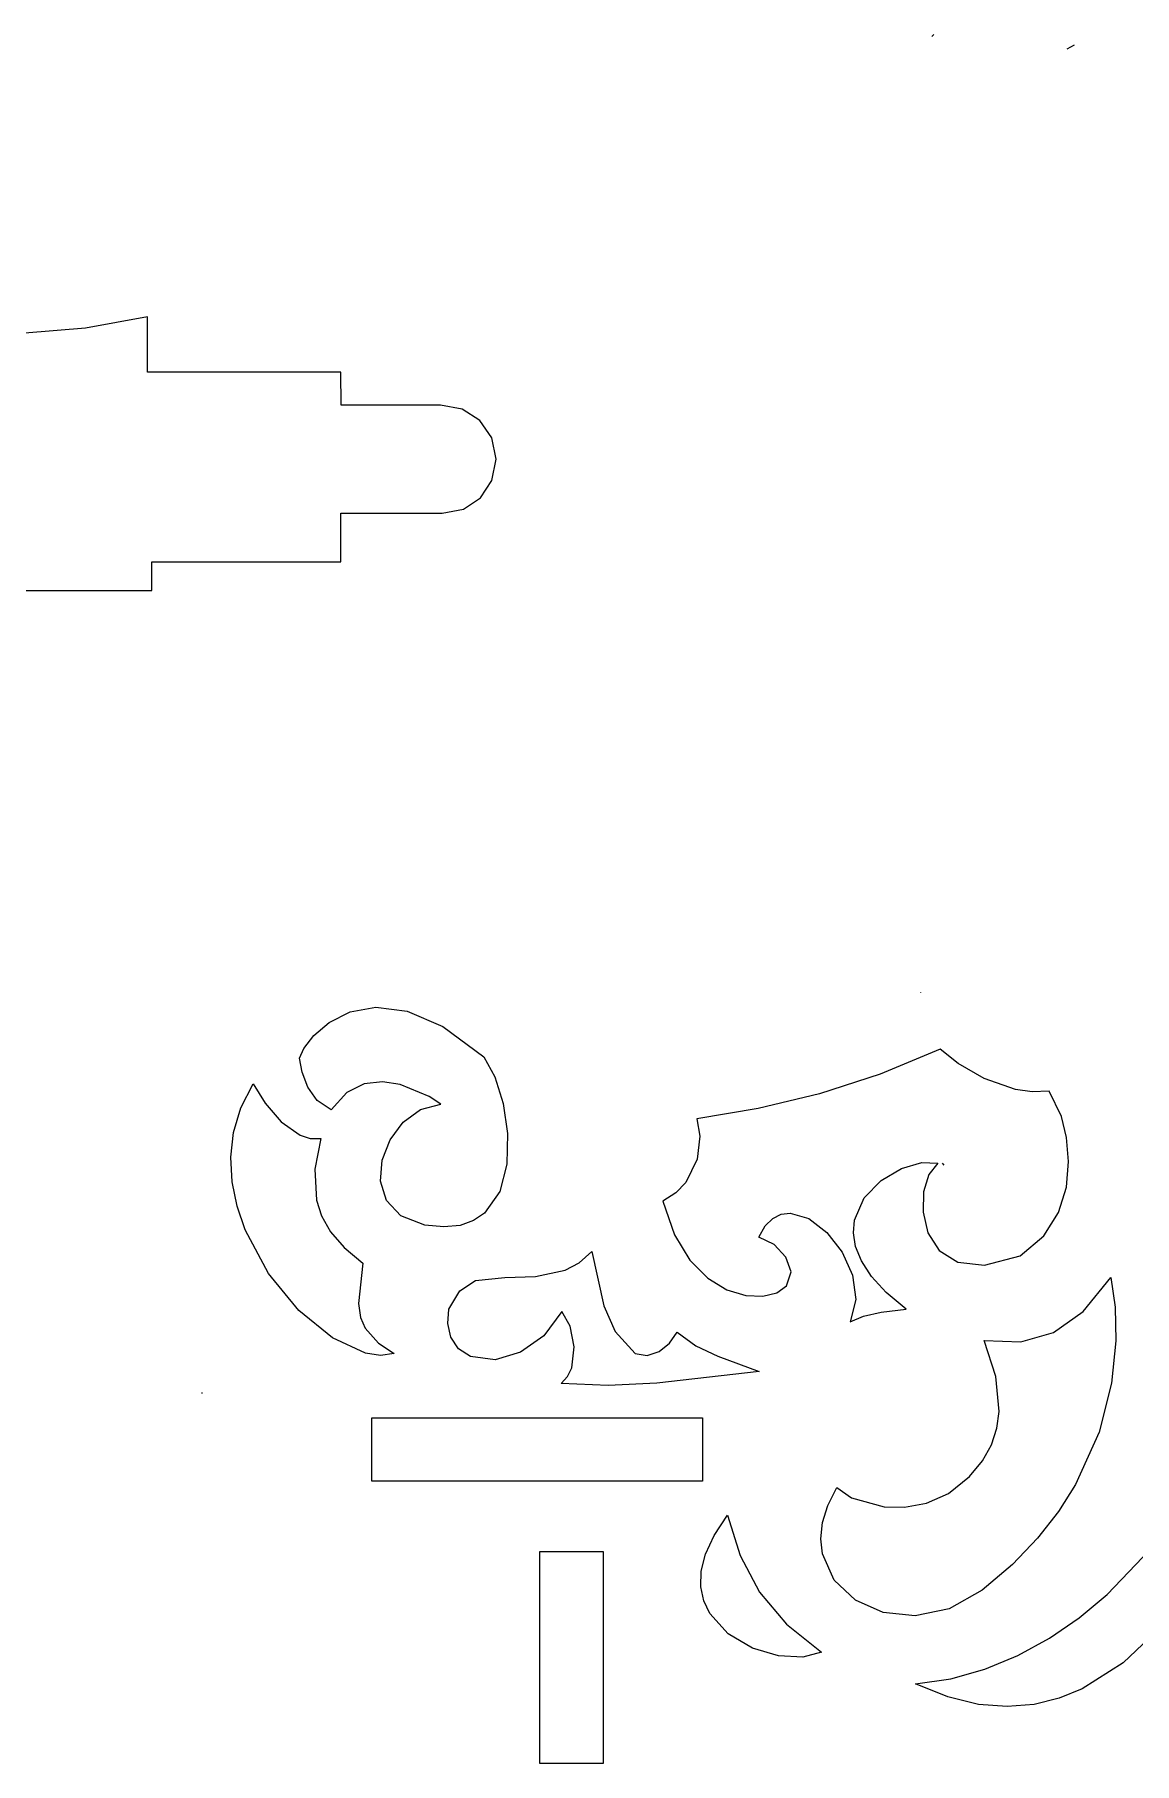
# Model space of a CAD drawing. Header units: millimetres. Extents: x -177 to 176, y -151 to 151.
# Drawn here: x -109.4 to -59.1, y 57.1 to 136.1 of the extents above; entities that cross this region are included whole.
import ezdxf

# ---------------------------------------------------------------- set-up
doc = ezdxf.new("R2010")
doc.units = ezdxf.units.MM
doc.header["$MEASUREMENT"] = 0
doc.layers.add('Camada 1', color=7, linetype='Continuous')
doc.layers.add('layer 1', color=7, linetype='Continuous')

msp = doc.modelspace()

# ---------------------------------------------------------------- linework, layer by layer
at = {"layer": 'Camada 1', "color": 1, "lineweight": 9}
msp.add_open_spline([(-117.2499, 127.2986), (-117.2499, 127.2986), (-117.1936, 126.5815), (-117.1936, 126.5815), (-117.1936, 126.5815), (-117.1936, 126.5815), (-117.5802, 125.6014), (-117.5802, 125.6014), (-117.5802, 125.6014), (-117.5802, 125.6014), (-117.9774, 125.1023), (-117.9774, 125.1023), (-117.9774, 125.1023), (-117.9774, 125.1023), (-118.5301, 124.6455), (-118.5301, 124.6455), (-118.5301, 124.6455), (-118.5301, 124.6455), (-119.2535, 124.2666), (-119.2535, 124.2666), (-119.2535, 124.2666), (-119.2535, 124.2666), (-120.1626, 124.0013), (-120.1626, 124.0013), (-120.1626, 124.0013), (-120.1626, 124.0013), (-118.4852, 123.3757), (-118.4852, 123.3757), (-118.4852, 123.3757), (-118.4852, 123.3757), (-114.8344, 122.7006), (-114.8344, 122.7006), (-114.8344, 122.7006), (-114.8344, 122.7006), (-112.4776, 122.5032), (-112.4776, 122.5032), (-112.4776, 122.5032), (-112.4776, 122.5032), (-109.8773, 122.4836), (-109.8773, 122.4836), (-109.8773, 122.4836), (-109.8773, 122.4836), (-107.1174, 122.7054), (-107.1174, 122.7054), (-107.1174, 122.7054), (-107.1174, 122.7054), (-104.281, 123.2319), (-104.281, 123.2319), (-104.281, 123.2319), (-104.281, 123.2319), (-104.281, 120.7039), (-104.281, 120.7039), (-104.281, 120.7039), (-104.281, 120.7039), (-95.4327, 120.7039), (-95.4327, 120.7039), (-95.4327, 120.7039), (-95.4327, 120.7039), (-95.4241, 119.1927), (-95.4241, 119.1927), (-95.4241, 119.1927), (-95.4241, 119.1927), (-90.8732, 119.1927), (-90.8732, 119.1927), (-90.8732, 119.1927), (-90.8732, 119.1927), (-89.8838, 119.0036), (-89.8838, 119.0036), (-89.8838, 119.0036), (-89.8838, 119.0036), (-89.0759, 118.4827), (-89.0759, 118.4827), (-89.0759, 118.4827), (-89.0759, 118.4827), (-88.5313, 117.6985), (-88.5313, 117.6985), (-88.5313, 117.6985), (-88.5313, 117.6985), (-88.3315, 116.7197), (-88.3315, 116.7197), (-88.3315, 116.7197), (-88.3315, 116.7197), (-88.5206, 115.7411), (-88.5206, 115.7411), (-88.5206, 115.7411), (-88.5206, 115.7411), (-89.0415, 114.9569), (-89.0415, 114.9569), (-89.0415, 114.9569), (-89.0415, 114.9569), (-89.826, 114.4358), (-89.826, 114.4358), (-89.826, 114.4358), (-89.826, 114.4358), (-90.8044, 114.2468), (-90.8044, 114.2468), (-90.8044, 114.2468), (-90.8044, 114.2468), (-95.4327, 114.2468), (-95.4327, 114.2468), (-95.4327, 114.2468), (-95.4327, 114.2468), (-95.4327, 112.0226), (-95.4327, 112.0226), (-95.4327, 112.0226), (-95.4327, 112.0226), (-104.0823, 112.0226), (-104.0823, 112.0226), (-104.0823, 112.0226), (-104.0823, 112.0226), (-104.0823, 110.7173), (-104.0823, 110.7173), (-104.0823, 110.7173), (-104.0823, 110.7173), (-153.5889, 110.7173), (-153.5889, 110.7173), (-153.5889, 110.7173), (-153.5889, 110.7173), (-153.5889, 112.0226), (-153.5889, 112.0226), (-153.5889, 112.0226), (-153.5889, 112.0226), (-162.2382, 112.0226), (-162.2382, 112.0226), (-162.2382, 112.0226), (-162.2382, 112.0226), (-162.2382, 114.2468), (-162.2382, 114.2468), (-162.2382, 114.2468), (-162.2382, 114.2468), (-166.8666, 114.2468), (-166.8666, 114.2468), (-166.8666, 114.2468), (-166.8666, 114.2468), (-167.8452, 114.4358), (-167.8452, 114.4358), (-167.8452, 114.4358), (-167.8452, 114.4358), (-168.6296, 114.9569), (-168.6296, 114.9569), (-168.6296, 114.9569), (-168.6296, 114.9569), (-169.1506, 115.7411), (-169.1506, 115.7411), (-169.1506, 115.7411), (-169.1506, 115.7411), (-169.3396, 116.7197), (-169.3396, 116.7197), (-169.3396, 116.7197), (-169.3396, 116.7197), (-169.1398, 117.6985), (-169.1398, 117.6985), (-169.1398, 117.6985), (-169.1398, 117.6985), (-168.5951, 118.4827), (-168.5951, 118.4827), (-168.5951, 118.4827), (-168.5951, 118.4827), (-167.7872, 119.0036), (-167.7872, 119.0036), (-167.7872, 119.0036), (-167.7872, 119.0036), (-166.7979, 119.1927), (-166.7979, 119.1927), (-166.7979, 119.1927), (-166.7979, 119.1927), (-162.2469, 119.1927), (-162.2469, 119.1927), (-162.2469, 119.1927), (-162.2469, 119.1927), (-162.2382, 120.7039), (-162.2382, 120.7039), (-162.2382, 120.7039), (-162.2382, 120.7039), (-153.3901, 120.7039), (-153.3901, 120.7039), (-153.3901, 120.7039), (-153.3901, 120.7039), (-153.3901, 123.2319), (-153.3901, 123.2319), (-153.3901, 123.2319), (-153.3901, 123.2319), (-150.5537, 122.7054), (-150.5537, 122.7054), (-150.5537, 122.7054), (-150.5537, 122.7054), (-147.7937, 122.4836), (-147.7937, 122.4836), (-147.7937, 122.4836), (-147.7937, 122.4836), (-145.1937, 122.5032), (-145.1937, 122.5032), (-145.1937, 122.5032), (-145.1937, 122.5032), (-142.8366, 122.7006), (-142.8366, 122.7006), (-142.8366, 122.7006), (-142.8366, 122.7006), (-139.1858, 123.3757), (-139.1858, 123.3757), (-139.1858, 123.3757), (-139.1858, 123.3757), (-137.5086, 124.0013), (-137.5086, 124.0013), (-137.5086, 124.0013), (-137.5086, 124.0013), (-138.4188, 124.267), (-138.4188, 124.267), (-138.4188, 124.267), (-138.4188, 124.267), (-139.1448, 124.6475), (-139.1448, 124.6475), (-139.1448, 124.6475), (-139.1448, 124.6475), (-139.7011, 125.1063), (-139.7011, 125.1063), (-139.7011, 125.1063), (-139.7011, 125.1063), (-140.1011, 125.6067), (-140.1011, 125.6067), (-140.1011, 125.6067), (-140.1011, 125.6067), (-140.4891, 126.5876), (-140.4891, 126.5876), (-140.4891, 126.5876), (-140.4891, 126.5876), (-140.421, 127.2986), (-140.421, 127.2986), (-140.421, 127.2986), (-140.421, 127.2986), (-139.8176, 128.0201), (-139.8176, 128.0201), (-139.8176, 128.0201), (-139.8176, 128.0201), (-138.8708, 128.6454), (-138.8708, 128.6454), (-138.8708, 128.6454), (-138.8708, 128.6454), (-137.6307, 129.1746), (-137.6307, 129.1746), (-137.6307, 129.1746), (-137.6307, 129.1746), (-136.146, 129.6074), (-136.146, 129.6074), (-136.146, 129.6074), (-136.146, 129.6074), (-132.6414, 130.1847), (-132.6414, 130.1847), (-132.6414, 130.1847), (-132.6414, 130.1847), (-128.7524, 130.377), (-128.7524, 130.377), (-128.7524, 130.377), (-128.7524, 130.377), (-124.8737, 130.1847), (-124.8737, 130.1847), (-124.8737, 130.1847), (-124.8737, 130.1847), (-121.4005, 129.6074), (-121.4005, 129.6074), (-121.4005, 129.6074), (-121.4005, 129.6074), (-119.9392, 129.1746), (-119.9392, 129.1746), (-119.9392, 129.1746), (-119.9392, 129.1746), (-118.7274, 128.6454), (-118.7274, 128.6454), (-118.7274, 128.6454), (-118.7274, 128.6454), (-117.8146, 128.0201), (-117.8146, 128.0201), (-117.8146, 128.0201), (-117.8146, 128.0201), (-117.2499, 127.2986), (-117.2499, 127.2986), (-117.2499, 127.2986), (-117.2499, 127.2986), (-117.2499, 127.2986), (-117.2499, 127.2986)], degree=3, knots=[0, 0, 0, 0, 0.0140845, 0.0140845, 0.0140845, 0.0140845, 0.028169, 0.028169, 0.028169, 0.028169, 0.0422535, 0.0422535, 0.0422535, 0.0422535, 0.056338, 0.056338, 0.056338, 0.056338, 0.0704225, 0.0704225, 0.0704225, 0.0704225, 0.084507, 0.084507, 0.084507, 0.084507, 0.0985915, 0.0985915, 0.0985915, 0.0985915, 0.1126761, 0.1126761, 0.1126761, 0.1126761, 0.1267606, 0.1267606, 0.1267606, 0.1267606, 0.1408451, 0.1408451, 0.1408451, 0.1408451, 0.1549296, 0.1549296, 0.1549296, 0.1549296, 0.1690141, 0.1690141, 0.1690141, 0.1690141, 0.1830986, 0.1830986, 0.1830986, 0.1830986, 0.1971831, 0.1971831, 0.1971831, 0.1971831, 0.2112676, 0.2112676, 0.2112676, 0.2112676, 0.2253521, 0.2253521, 0.2253521, 0.2253521, 0.2394366, 0.2394366, 0.2394366, 0.2394366, 0.2535211, 0.2535211, 0.2535211, 0.2535211, 0.2676056, 0.2676056, 0.2676056, 0.2676056, 0.2816901, 0.2816901, 0.2816901, 0.2816901, 0.2957746, 0.2957746, 0.2957746, 0.2957746, 0.3098592, 0.3098592, 0.3098592, 0.3098592, 0.3239437, 0.3239437, 0.3239437, 0.3239437, 0.3380282, 0.3380282, 0.3380282, 0.3380282, 0.3521127, 0.3521127, 0.3521127, 0.3521127, 0.3661972, 0.3661972, 0.3661972, 0.3661972, 0.3802817, 0.3802817, 0.3802817, 0.3802817, 0.3943662, 0.3943662, 0.3943662, 0.3943662, 0.4084507, 0.4084507, 0.4084507, 0.4084507, 0.4225352, 0.4225352, 0.4225352, 0.4225352, 0.4366197, 0.4366197, 0.4366197, 0.4366197, 0.4507042, 0.4507042, 0.4507042, 0.4507042, 0.4647887, 0.4647887, 0.4647887, 0.4647887, 0.4788732, 0.4788732, 0.4788732, 0.4788732, 0.4929577, 0.4929577, 0.4929577, 0.4929577, 0.5070423, 0.5070423, 0.5070423, 0.5070423, 0.5211268, 0.5211268, 0.5211268, 0.5211268, 0.5352113, 0.5352113, 0.5352113, 0.5352113, 0.5492958, 0.5492958, 0.5492958, 0.5492958, 0.5633803, 0.5633803, 0.5633803, 0.5633803, 0.5774648, 0.5774648, 0.5774648, 0.5774648, 0.5915493, 0.5915493, 0.5915493, 0.5915493, 0.6056338, 0.6056338, 0.6056338, 0.6056338, 0.6197183, 0.6197183, 0.6197183, 0.6197183, 0.6338028, 0.6338028, 0.6338028, 0.6338028, 0.6478873, 0.6478873, 0.6478873, 0.6478873, 0.6619718, 0.6619718, 0.6619718, 0.6619718, 0.6760563, 0.6760563, 0.6760563, 0.6760563, 0.6901408, 0.6901408, 0.6901408, 0.6901408, 0.7042254, 0.7042254, 0.7042254, 0.7042254, 0.7183099, 0.7183099, 0.7183099, 0.7183099, 0.7323944, 0.7323944, 0.7323944, 0.7323944, 0.7464789, 0.7464789, 0.7464789, 0.7464789, 0.7605634, 0.7605634, 0.7605634, 0.7605634, 0.7746479, 0.7746479, 0.7746479, 0.7746479, 0.7887324, 0.7887324, 0.7887324, 0.7887324, 0.8028169, 0.8028169, 0.8028169, 0.8028169, 0.8169014, 0.8169014, 0.8169014, 0.8169014, 0.8309859, 0.8309859, 0.8309859, 0.8309859, 0.8450704, 0.8450704, 0.8450704, 0.8450704, 0.8591549, 0.8591549, 0.8591549, 0.8591549, 0.8732394, 0.8732394, 0.8732394, 0.8732394, 0.8873239, 0.8873239, 0.8873239, 0.8873239, 0.9014085, 0.9014085, 0.9014085, 0.9014085, 0.915493, 0.915493, 0.915493, 0.915493, 0.9295775, 0.9295775, 0.9295775, 0.9295775, 0.943662, 0.943662, 0.943662, 0.943662, 0.9577465, 0.9577465, 0.9577465, 0.9577465, 0.971831, 0.971831, 0.971831, 0.971831, 1, 1, 1, 1], dxfattribs=at)
at = {"layer": 'layer 1', "color": 1, "lineweight": 9}
for points in [[(-68.3995, 136.0578), (-68.3995, 136.0578), (-68.3172, 136.1403), (-68.3172, 136.1403)], [(-62.2105, 135.481), (-62.2105, 135.481), (-61.8809, 135.6734), (-61.8809, 135.6734)], [(-68.9217, 92.3467), (-68.9217, 92.3467), (-68.9217, 92.3193), (-68.9217, 92.3193)], [(-67.9326, 84.5167), (-67.9326, 84.5167), (-67.8502, 84.4344), (-67.8502, 84.4344)], [(-101.8078, 74.0216), (-101.8078, 74.0216), (-101.7531, 74.0216), (-101.7531, 74.0216)]]:
    msp.add_open_spline(points, degree=3, dxfattribs=at)
for points, knots in [([(-90.8559, 87.2219), (-90.8559, 87.2219), (-91.783, 86.9715), (-91.783, 86.9715), (-91.783, 86.9715), (-91.783, 86.9715), (-92.5734, 86.3918), (-92.5734, 86.3918), (-92.5734, 86.3918), (-92.5734, 86.3918), (-93.1759, 85.584), (-93.1759, 85.584), (-93.1759, 85.584), (-93.1759, 85.584), (-93.5395, 84.65), (-93.5395, 84.65), (-93.5395, 84.65), (-93.5395, 84.65), (-93.6135, 83.6918), (-93.6135, 83.6918), (-93.6135, 83.6918), (-93.6135, 83.6918), (-93.3467, 82.8105), (-93.3467, 82.8105), (-93.3467, 82.8105), (-93.3467, 82.8105), (-92.6886, 82.1084), (-92.6886, 82.1084), (-92.6886, 82.1084), (-92.6886, 82.1084), (-91.5876, 81.6868), (-91.5876, 81.6868), (-91.5876, 81.6868), (-91.5876, 81.6868), (-90.7193, 81.6005), (-90.7193, 81.6005), (-90.7193, 81.6005), (-90.7193, 81.6005), (-89.9806, 81.6751), (-89.9806, 81.6751), (-89.9806, 81.6751), (-89.9806, 81.6751), (-89.3636, 81.8922), (-89.3636, 81.8922), (-89.3636, 81.8922), (-89.3636, 81.8922), (-88.8608, 82.2335), (-88.8608, 82.2335), (-88.8608, 82.2335), (-88.8608, 82.2335), (-88.1659, 83.2161), (-88.1659, 83.2161), (-88.1659, 83.2161), (-88.1659, 83.2161), (-87.8343, 84.4769), (-87.8343, 84.4769), (-87.8343, 84.4769), (-87.8343, 84.4769), (-87.8035, 85.8696), (-87.8035, 85.8696), (-87.8035, 85.8696), (-87.8035, 85.8696), (-88.0114, 87.2482), (-88.0114, 87.2482), (-88.0114, 87.2482), (-88.0114, 87.2482), (-88.396, 88.4669), (-88.396, 88.4669), (-88.396, 88.4669), (-88.396, 88.4669), (-88.8952, 89.3796), (-88.8952, 89.3796), (-88.8952, 89.3796), (-88.8952, 89.3796), (-90.7591, 90.7648), (-90.7591, 90.7648), (-90.7591, 90.7648), (-90.7591, 90.7648), (-92.4039, 91.4782), (-92.4039, 91.4782), (-92.4039, 91.4782), (-92.4039, 91.4782), (-93.8235, 91.657), (-93.8235, 91.657), (-93.8235, 91.657), (-93.8235, 91.657), (-95.0118, 91.4381), (-95.0118, 91.4381), (-95.0118, 91.4381), (-95.0118, 91.4381), (-95.9627, 90.9584), (-95.9627, 90.9584), (-95.9627, 90.9584), (-95.9627, 90.9584), (-96.67, 90.3549), (-96.67, 90.3549), (-96.67, 90.3549), (-96.67, 90.3549), (-97.1275, 89.7648), (-97.1275, 89.7648), (-97.1275, 89.7648), (-97.1275, 89.7648), (-97.3297, 89.3247), (-97.3297, 89.3247), (-97.3297, 89.3247), (-97.3297, 89.3247), (-97.2065, 88.6772), (-97.2065, 88.6772), (-97.2065, 88.6772), (-97.2065, 88.6772), (-96.9417, 87.999), (-96.9417, 87.999), (-96.9417, 87.999), (-96.9417, 87.999), (-96.5069, 87.3928), (-96.5069, 87.3928), (-96.5069, 87.3928), (-96.5069, 87.3928), (-95.8736, 86.9619), (-95.8736, 86.9619), (-95.8736, 86.9619), (-95.8736, 86.9619), (-95.1638, 87.7575), (-95.1638, 87.7575), (-95.1638, 87.7575), (-95.1638, 87.7575), (-94.3636, 88.1554), (-94.3636, 88.1554), (-94.3636, 88.1554), (-94.3636, 88.1554), (-93.5296, 88.245), (-93.5296, 88.245), (-93.5296, 88.245), (-93.5296, 88.245), (-92.7192, 88.1166), (-92.7192, 88.1166), (-92.7192, 88.1166), (-92.7192, 88.1166), (-91.3978, 87.5656), (-91.3978, 87.5656), (-91.3978, 87.5656), (-91.3978, 87.5656), (-90.8559, 87.2219), (-90.8559, 87.2219), (-90.8559, 87.2219), (-90.8559, 87.2219), (-90.8559, 87.2219), (-90.8559, 87.2219)], [0, 0, 0, 0, 0.0263158, 0.0263158, 0.0263158, 0.0263158, 0.0526316, 0.0526316, 0.0526316, 0.0526316, 0.0789474, 0.0789474, 0.0789474, 0.0789474, 0.1052632, 0.1052632, 0.1052632, 0.1052632, 0.1315789, 0.1315789, 0.1315789, 0.1315789, 0.1578947, 0.1578947, 0.1578947, 0.1578947, 0.1842105, 0.1842105, 0.1842105, 0.1842105, 0.2105263, 0.2105263, 0.2105263, 0.2105263, 0.2368421, 0.2368421, 0.2368421, 0.2368421, 0.2631579, 0.2631579, 0.2631579, 0.2631579, 0.2894737, 0.2894737, 0.2894737, 0.2894737, 0.3157895, 0.3157895, 0.3157895, 0.3157895, 0.3421053, 0.3421053, 0.3421053, 0.3421053, 0.3684211, 0.3684211, 0.3684211, 0.3684211, 0.3947368, 0.3947368, 0.3947368, 0.3947368, 0.4210526, 0.4210526, 0.4210526, 0.4210526, 0.4473684, 0.4473684, 0.4473684, 0.4473684, 0.4736842, 0.4736842, 0.4736842, 0.4736842, 0.5, 0.5, 0.5, 0.5, 0.5263158, 0.5263158, 0.5263158, 0.5263158, 0.5526316, 0.5526316, 0.5526316, 0.5526316, 0.5789474, 0.5789474, 0.5789474, 0.5789474, 0.6052632, 0.6052632, 0.6052632, 0.6052632, 0.6315789, 0.6315789, 0.6315789, 0.6315789, 0.6578947, 0.6578947, 0.6578947, 0.6578947, 0.6842105, 0.6842105, 0.6842105, 0.6842105, 0.7105263, 0.7105263, 0.7105263, 0.7105263, 0.7368421, 0.7368421, 0.7368421, 0.7368421, 0.7631579, 0.7631579, 0.7631579, 0.7631579, 0.7894737, 0.7894737, 0.7894737, 0.7894737, 0.8157895, 0.8157895, 0.8157895, 0.8157895, 0.8421053, 0.8421053, 0.8421053, 0.8421053, 0.8684211, 0.8684211, 0.8684211, 0.8684211, 0.8947368, 0.8947368, 0.8947368, 0.8947368, 0.9210526, 0.9210526, 0.9210526, 0.9210526, 0.9473684, 0.9473684, 0.9473684, 0.9473684, 1, 1, 1, 1]), ([(-63.0421, 87.8136), (-63.0421, 87.8136), (-62.4731, 86.6469), (-62.4731, 86.6469), (-62.4731, 86.6469), (-62.4731, 86.6469), (-62.2473, 85.6911), (-62.2473, 85.6911), (-62.2473, 85.6911), (-62.2473, 85.6911), (-62.1495, 84.5902), (-62.1495, 84.5902), (-62.1495, 84.5902), (-62.1495, 84.5902), (-62.2456, 83.4217), (-62.2456, 83.4217), (-62.2456, 83.4217), (-62.2456, 83.4217), (-62.6019, 82.2632), (-62.6019, 82.2632), (-62.6019, 82.2632), (-62.6019, 82.2632), (-63.285, 81.192), (-63.285, 81.192), (-63.285, 81.192), (-63.285, 81.192), (-64.361, 80.2856), (-64.361, 80.2856), (-64.361, 80.2856), (-64.361, 80.2856), (-65.9908, 79.8598), (-65.9908, 79.8598), (-65.9908, 79.8598), (-65.9908, 79.8598), (-67.211, 79.9841), (-67.211, 79.9841), (-67.211, 79.9841), (-67.211, 79.9841), (-68.0604, 80.52), (-68.0604, 80.52), (-68.0604, 80.52), (-68.0604, 80.52), (-68.5788, 81.3289), (-68.5788, 81.3289), (-68.5788, 81.3289), (-68.5788, 81.3289), (-68.805, 82.2718), (-68.805, 82.2718), (-68.805, 82.2718), (-68.805, 82.2718), (-68.7785, 83.2098), (-68.7785, 83.2098), (-68.7785, 83.2098), (-68.7785, 83.2098), (-68.5386, 84.0043), (-68.5386, 84.0043), (-68.5386, 84.0043), (-68.5386, 84.0043), (-68.1248, 84.5167), (-68.1248, 84.5167), (-68.1248, 84.5167), (-68.1248, 84.5167), (-68.8645, 84.5461), (-68.8645, 84.5461), (-68.8645, 84.5461), (-68.8645, 84.5461), (-69.7874, 84.2727), (-69.7874, 84.2727), (-69.7874, 84.2727), (-69.7874, 84.2727), (-70.7222, 83.7245), (-70.7222, 83.7245), (-70.7222, 83.7245), (-70.7222, 83.7245), (-71.4977, 82.9293), (-71.4977, 82.9293), (-71.4977, 82.9293), (-71.4977, 82.9293), (-71.9427, 81.9153), (-71.9427, 81.9153), (-71.9427, 81.9153), (-71.9427, 81.9153), (-71.9877, 81.3351), (-71.9877, 81.3351), (-71.9877, 81.3351), (-71.9877, 81.3351), (-71.8859, 80.7105), (-71.8859, 80.7105), (-71.8859, 80.7105), (-71.8859, 80.7105), (-71.6155, 80.0453), (-71.6155, 80.0453), (-71.6155, 80.0453), (-71.6155, 80.0453), (-71.1557, 79.343), (-71.1557, 79.343), (-71.1557, 79.343), (-71.1557, 79.343), (-70.4846, 78.6069), (-70.4846, 78.6069), (-70.4846, 78.6069), (-70.4846, 78.6069), (-69.5811, 77.8406), (-69.5811, 77.8406), (-69.5811, 77.8406), (-69.5811, 77.8406), (-70.7262, 77.7094), (-70.7262, 77.7094), (-70.7262, 77.7094), (-70.7262, 77.7094), (-71.5215, 77.5155), (-71.5215, 77.5155), (-71.5215, 77.5155), (-71.5215, 77.5155), (-72.1359, 77.2635), (-72.1359, 77.2635), (-72.1359, 77.2635), (-72.1359, 77.2635), (-71.8746, 78.2906), (-71.8746, 78.2906), (-71.8746, 78.2906), (-71.8746, 78.2906), (-72.0289, 79.3906), (-72.0289, 79.3906), (-72.0289, 79.3906), (-72.0289, 79.3906), (-72.5032, 80.4491), (-72.5032, 80.4491), (-72.5032, 80.4491), (-72.5032, 80.4491), (-73.2013, 81.353), (-73.2013, 81.353), (-73.2013, 81.353), (-73.2013, 81.353), (-74.027, 81.9876), (-74.027, 81.9876), (-74.027, 81.9876), (-74.027, 81.9876), (-74.8846, 82.2391), (-74.8846, 82.2391), (-74.8846, 82.2391), (-74.8846, 82.2391), (-75.2958, 82.1856), (-75.2958, 82.1856), (-75.2958, 82.1856), (-75.2958, 82.1856), (-75.6783, 81.9937), (-75.6783, 81.9937), (-75.6783, 81.9937), (-75.6783, 81.9937), (-76.0214, 81.649), (-76.0214, 81.649), (-76.0214, 81.649), (-76.0214, 81.649), (-76.312, 81.1373), (-76.312, 81.1373), (-76.312, 81.1373), (-76.312, 81.1373), (-75.6129, 80.7989), (-75.6129, 80.7989), (-75.6129, 80.7989), (-75.6129, 80.7989), (-75.0762, 80.2253), (-75.0762, 80.2253), (-75.0762, 80.2253), (-75.0762, 80.2253), (-74.8417, 79.5516), (-74.8417, 79.5516), (-74.8417, 79.5516), (-74.8417, 79.5516), (-75.0486, 78.9124), (-75.0486, 78.9124), (-75.0486, 78.9124), (-75.0486, 78.9124), (-75.4865, 78.5961), (-75.4865, 78.5961), (-75.4865, 78.5961), (-75.4865, 78.5961), (-76.1294, 78.4361), (-76.1294, 78.4361), (-76.1294, 78.4361), (-76.1294, 78.4361), (-76.9132, 78.4689), (-76.9132, 78.4689), (-76.9132, 78.4689), (-76.9132, 78.4689), (-77.7737, 78.7301), (-77.7737, 78.7301), (-77.7737, 78.7301), (-77.7737, 78.7301), (-78.6475, 79.2564), (-78.6475, 79.2564), (-78.6475, 79.2564), (-78.6475, 79.2564), (-79.4705, 80.0838), (-79.4705, 80.0838), (-79.4705, 80.0838), (-79.4705, 80.0838), (-80.1785, 81.248), (-80.1785, 81.248), (-80.1785, 81.248), (-80.1785, 81.248), (-80.708, 82.7858), (-80.708, 82.7858), (-80.708, 82.7858), (-80.708, 82.7858), (-80.1105, 83.1642), (-80.1105, 83.1642), (-80.1105, 83.1642), (-80.1105, 83.1642), (-79.66, 83.6304), (-79.66, 83.6304), (-79.66, 83.6304), (-79.66, 83.6304), (-79.1353, 84.7035), (-79.1353, 84.7035), (-79.1353, 84.7035), (-79.1353, 84.7035), (-79.0054, 85.7587), (-79.0054, 85.7587), (-79.0054, 85.7587), (-79.0054, 85.7587), (-79.1419, 86.5498), (-79.1419, 86.5498), (-79.1419, 86.5498), (-79.1419, 86.5498), (-76.3371, 87.0247), (-76.3371, 87.0247), (-76.3371, 87.0247), (-76.3371, 87.0247), (-73.5377, 87.6905), (-73.5377, 87.6905), (-73.5377, 87.6905), (-73.5377, 87.6905), (-70.7586, 88.5827), (-70.7586, 88.5827), (-70.7586, 88.5827), (-70.7586, 88.5827), (-68.0157, 89.7377), (-68.0157, 89.7377), (-68.0157, 89.7377), (-68.0157, 89.7377), (-67.195, 89.0815), (-67.195, 89.0815), (-67.195, 89.0815), (-67.195, 89.0815), (-66.0056, 88.391), (-66.0056, 88.391), (-66.0056, 88.391), (-66.0056, 88.391), (-64.5775, 87.8927), (-64.5775, 87.8927), (-64.5775, 87.8927), (-64.5775, 87.8927), (-63.815, 87.7867), (-63.815, 87.7867), (-63.815, 87.7867), (-63.815, 87.7867), (-63.0421, 87.8136), (-63.0421, 87.8136), (-63.0421, 87.8136), (-63.0421, 87.8136), (-63.0421, 87.8136), (-63.0421, 87.8136)], [0, 0, 0, 0, 0.0149254, 0.0149254, 0.0149254, 0.0149254, 0.0298507, 0.0298507, 0.0298507, 0.0298507, 0.0447761, 0.0447761, 0.0447761, 0.0447761, 0.0597015, 0.0597015, 0.0597015, 0.0597015, 0.0746269, 0.0746269, 0.0746269, 0.0746269, 0.0895522, 0.0895522, 0.0895522, 0.0895522, 0.1044776, 0.1044776, 0.1044776, 0.1044776, 0.119403, 0.119403, 0.119403, 0.119403, 0.1343284, 0.1343284, 0.1343284, 0.1343284, 0.1492537, 0.1492537, 0.1492537, 0.1492537, 0.1641791, 0.1641791, 0.1641791, 0.1641791, 0.1791045, 0.1791045, 0.1791045, 0.1791045, 0.1940299, 0.1940299, 0.1940299, 0.1940299, 0.2089552, 0.2089552, 0.2089552, 0.2089552, 0.2238806, 0.2238806, 0.2238806, 0.2238806, 0.238806, 0.238806, 0.238806, 0.238806, 0.2537313, 0.2537313, 0.2537313, 0.2537313, 0.2686567, 0.2686567, 0.2686567, 0.2686567, 0.2835821, 0.2835821, 0.2835821, 0.2835821, 0.2985075, 0.2985075, 0.2985075, 0.2985075, 0.3134328, 0.3134328, 0.3134328, 0.3134328, 0.3283582, 0.3283582, 0.3283582, 0.3283582, 0.3432836, 0.3432836, 0.3432836, 0.3432836, 0.358209, 0.358209, 0.358209, 0.358209, 0.3731343, 0.3731343, 0.3731343, 0.3731343, 0.3880597, 0.3880597, 0.3880597, 0.3880597, 0.4029851, 0.4029851, 0.4029851, 0.4029851, 0.4179104, 0.4179104, 0.4179104, 0.4179104, 0.4328358, 0.4328358, 0.4328358, 0.4328358, 0.4477612, 0.4477612, 0.4477612, 0.4477612, 0.4626866, 0.4626866, 0.4626866, 0.4626866, 0.4776119, 0.4776119, 0.4776119, 0.4776119, 0.4925373, 0.4925373, 0.4925373, 0.4925373, 0.5074627, 0.5074627, 0.5074627, 0.5074627, 0.5223881, 0.5223881, 0.5223881, 0.5223881, 0.5373134, 0.5373134, 0.5373134, 0.5373134, 0.5522388, 0.5522388, 0.5522388, 0.5522388, 0.5671642, 0.5671642, 0.5671642, 0.5671642, 0.5820896, 0.5820896, 0.5820896, 0.5820896, 0.5970149, 0.5970149, 0.5970149, 0.5970149, 0.6119403, 0.6119403, 0.6119403, 0.6119403, 0.6268657, 0.6268657, 0.6268657, 0.6268657, 0.641791, 0.641791, 0.641791, 0.641791, 0.6567164, 0.6567164, 0.6567164, 0.6567164, 0.6716418, 0.6716418, 0.6716418, 0.6716418, 0.6865672, 0.6865672, 0.6865672, 0.6865672, 0.7014925, 0.7014925, 0.7014925, 0.7014925, 0.7164179, 0.7164179, 0.7164179, 0.7164179, 0.7313433, 0.7313433, 0.7313433, 0.7313433, 0.7462687, 0.7462687, 0.7462687, 0.7462687, 0.761194, 0.761194, 0.761194, 0.761194, 0.7761194, 0.7761194, 0.7761194, 0.7761194, 0.7910448, 0.7910448, 0.7910448, 0.7910448, 0.8059701, 0.8059701, 0.8059701, 0.8059701, 0.8208955, 0.8208955, 0.8208955, 0.8208955, 0.8358209, 0.8358209, 0.8358209, 0.8358209, 0.8507463, 0.8507463, 0.8507463, 0.8507463, 0.8656716, 0.8656716, 0.8656716, 0.8656716, 0.880597, 0.880597, 0.880597, 0.880597, 0.8955224, 0.8955224, 0.8955224, 0.8955224, 0.9104478, 0.9104478, 0.9104478, 0.9104478, 0.9253731, 0.9253731, 0.9253731, 0.9253731, 0.9402985, 0.9402985, 0.9402985, 0.9402985, 0.9552239, 0.9552239, 0.9552239, 0.9552239, 0.9701493, 0.9701493, 0.9701493, 0.9701493, 1, 1, 1, 1]), ([(-92.9889, 75.8074), (-92.9889, 75.8074), (-93.7159, 76.2833), (-93.7159, 76.2833), (-93.7159, 76.2833), (-93.7159, 76.2833), (-94.3263, 76.9676), (-94.3263, 76.9676), (-94.3263, 76.9676), (-94.3263, 76.9676), (-94.5276, 77.4647), (-94.5276, 77.4647), (-94.5276, 77.4647), (-94.5276, 77.4647), (-94.6275, 78.1054), (-94.6275, 78.1054), (-94.6275, 78.1054), (-94.6275, 78.1054), (-94.4274, 79.9413), (-94.4274, 79.9413), (-94.4274, 79.9413), (-94.4274, 79.9413), (-95.2792, 80.6629), (-95.2792, 80.6629), (-95.2792, 80.6629), (-95.2792, 80.6629), (-95.8971, 81.3845), (-95.8971, 81.3845), (-95.8971, 81.3845), (-95.8971, 81.3845), (-96.3102, 82.1051), (-96.3102, 82.1051), (-96.3102, 82.1051), (-96.3102, 82.1051), (-96.5482, 82.8231), (-96.5482, 82.8231), (-96.5482, 82.8231), (-96.5482, 82.8231), (-96.6174, 84.246), (-96.6174, 84.246), (-96.6174, 84.246), (-96.6174, 84.246), (-96.3407, 85.6431), (-96.3407, 85.6431), (-96.3407, 85.6431), (-96.3407, 85.6431), (-96.8279, 85.6502), (-96.8279, 85.6502), (-96.8279, 85.6502), (-96.8279, 85.6502), (-97.2971, 85.7981), (-97.2971, 85.7981), (-97.2971, 85.7981), (-97.2971, 85.7981), (-98.1609, 86.409), (-98.1609, 86.409), (-98.1609, 86.409), (-98.1609, 86.409), (-98.8906, 87.2619), (-98.8906, 87.2619), (-98.8906, 87.2619), (-98.8906, 87.2619), (-99.4454, 88.1433), (-99.4454, 88.1433), (-99.4454, 88.1433), (-99.4454, 88.1433), (-100.0059, 87.0502), (-100.0059, 87.0502), (-100.0059, 87.0502), (-100.0059, 87.0502), (-100.3385, 85.9294), (-100.3385, 85.9294), (-100.3385, 85.9294), (-100.3385, 85.9294), (-100.4644, 84.7961), (-100.4644, 84.7961), (-100.4644, 84.7961), (-100.4644, 84.7961), (-100.4047, 83.6652), (-100.4047, 83.6652), (-100.4047, 83.6652), (-100.4047, 83.6652), (-100.1809, 82.5523), (-100.1809, 82.5523), (-100.1809, 82.5523), (-100.1809, 82.5523), (-99.8144, 81.4722), (-99.8144, 81.4722), (-99.8144, 81.4722), (-99.8144, 81.4722), (-98.7383, 79.471), (-98.7383, 79.471), (-98.7383, 79.471), (-98.7383, 79.471), (-97.3471, 77.7828), (-97.3471, 77.7828), (-97.3471, 77.7828), (-97.3471, 77.7828), (-95.8114, 76.5289), (-95.8114, 76.5289), (-95.8114, 76.5289), (-95.8114, 76.5289), (-94.3017, 75.8301), (-94.3017, 75.8301), (-94.3017, 75.8301), (-94.3017, 75.8301), (-93.6102, 75.7267), (-93.6102, 75.7267), (-93.6102, 75.7267), (-93.6102, 75.7267), (-92.9889, 75.8074), (-92.9889, 75.8074), (-92.9889, 75.8074), (-92.9889, 75.8074), (-92.9889, 75.8074), (-92.9889, 75.8074)], [0, 0, 0, 0, 0.0333333, 0.0333333, 0.0333333, 0.0333333, 0.0666667, 0.0666667, 0.0666667, 0.0666667, 0.1, 0.1, 0.1, 0.1, 0.1333333, 0.1333333, 0.1333333, 0.1333333, 0.1666667, 0.1666667, 0.1666667, 0.1666667, 0.2, 0.2, 0.2, 0.2, 0.2333333, 0.2333333, 0.2333333, 0.2333333, 0.2666667, 0.2666667, 0.2666667, 0.2666667, 0.3, 0.3, 0.3, 0.3, 0.3333333, 0.3333333, 0.3333333, 0.3333333, 0.3666667, 0.3666667, 0.3666667, 0.3666667, 0.4, 0.4, 0.4, 0.4, 0.4333333, 0.4333333, 0.4333333, 0.4333333, 0.4666667, 0.4666667, 0.4666667, 0.4666667, 0.5, 0.5, 0.5, 0.5, 0.5333333, 0.5333333, 0.5333333, 0.5333333, 0.5666667, 0.5666667, 0.5666667, 0.5666667, 0.6, 0.6, 0.6, 0.6, 0.6333333, 0.6333333, 0.6333333, 0.6333333, 0.6666667, 0.6666667, 0.6666667, 0.6666667, 0.7, 0.7, 0.7, 0.7, 0.7333333, 0.7333333, 0.7333333, 0.7333333, 0.7666667, 0.7666667, 0.7666667, 0.7666667, 0.8, 0.8, 0.8, 0.8, 0.8333333, 0.8333333, 0.8333333, 0.8333333, 0.8666667, 0.8666667, 0.8666667, 0.8666667, 0.9, 0.9, 0.9, 0.9, 0.9333333, 0.9333333, 0.9333333, 0.9333333, 1, 1, 1, 1]), ([(-76.2944, 74.996), (-76.2944, 74.996), (-78.1921, 75.6903), (-78.1921, 75.6903), (-78.1921, 75.6903), (-78.1921, 75.6903), (-79.1991, 76.1677), (-79.1991, 76.1677), (-79.1991, 76.1677), (-79.1991, 76.1677), (-80.0486, 76.7966), (-80.0486, 76.7966), (-80.0486, 76.7966), (-80.0486, 76.7966), (-80.3993, 76.2827), (-80.3993, 76.2827), (-80.3993, 76.2827), (-80.3993, 76.2827), (-80.8763, 75.9001), (-80.8763, 75.9001), (-80.8763, 75.9001), (-80.8763, 75.9001), (-81.4201, 75.7184), (-81.4201, 75.7184), (-81.4201, 75.7184), (-81.4201, 75.7184), (-81.9717, 75.8074), (-81.9717, 75.8074), (-81.9717, 75.8074), (-81.9717, 75.8074), (-82.8798, 76.8269), (-82.8798, 76.8269), (-82.8798, 76.8269), (-82.8798, 76.8269), (-83.4039, 77.988), (-83.4039, 77.988), (-83.4039, 77.988), (-83.4039, 77.988), (-83.9499, 80.4779), (-83.9499, 80.4779), (-83.9499, 80.4779), (-83.9499, 80.4779), (-84.5339, 79.9627), (-84.5339, 79.9627), (-84.5339, 79.9627), (-84.5339, 79.9627), (-85.1651, 79.6268), (-85.1651, 79.6268), (-85.1651, 79.6268), (-85.1651, 79.6268), (-86.5222, 79.3344), (-86.5222, 79.3344), (-86.5222, 79.3344), (-86.5222, 79.3344), (-87.9254, 79.2842), (-87.9254, 79.2842), (-87.9254, 79.2842), (-87.9254, 79.2842), (-89.2798, 79.1594), (-89.2798, 79.1594), (-89.2798, 79.1594), (-89.2798, 79.1594), (-89.9816, 78.6753), (-89.9816, 78.6753), (-89.9816, 78.6753), (-89.9816, 78.6753), (-90.4887, 77.8406), (-90.4887, 77.8406), (-90.4887, 77.8406), (-90.4887, 77.8406), (-90.545, 77.1865), (-90.545, 77.1865), (-90.545, 77.1865), (-90.545, 77.1865), (-90.3959, 76.558), (-90.3959, 76.558), (-90.3959, 76.558), (-90.3959, 76.558), (-90.0458, 76.0282), (-90.0458, 76.0282), (-90.0458, 76.0282), (-90.0458, 76.0282), (-89.4997, 75.6701), (-89.4997, 75.6701), (-89.4997, 75.6701), (-89.4997, 75.6701), (-88.3799, 75.53), (-88.3799, 75.53), (-88.3799, 75.53), (-88.3799, 75.53), (-87.2094, 75.8706), (-87.2094, 75.8706), (-87.2094, 75.8706), (-87.2094, 75.8706), (-86.1399, 76.6262), (-86.1399, 76.6262), (-86.1399, 76.6262), (-86.1399, 76.6262), (-85.3236, 77.7306), (-85.3236, 77.7306), (-85.3236, 77.7306), (-85.3236, 77.7306), (-84.9391, 77.0592), (-84.9391, 77.0592), (-84.9391, 77.0592), (-84.9391, 77.0592), (-84.755, 76.1193), (-84.755, 76.1193), (-84.755, 76.1193), (-84.755, 76.1193), (-84.8645, 75.1644), (-84.8645, 75.1644), (-84.8645, 75.1644), (-84.8645, 75.1644), (-85.0583, 74.76), (-85.0583, 74.76), (-85.0583, 74.76), (-85.0583, 74.76), (-85.3611, 74.4464), (-85.3611, 74.4464), (-85.3611, 74.4464), (-85.3611, 74.4464), (-83.2102, 74.3506), (-83.2102, 74.3506), (-83.2102, 74.3506), (-83.2102, 74.3506), (-80.972, 74.4636), (-80.972, 74.4636), (-80.972, 74.4636), (-80.972, 74.4636), (-76.2944, 74.996), (-76.2944, 74.996), (-76.2944, 74.996), (-76.2944, 74.996), (-76.2944, 74.996), (-76.2944, 74.996)], [0, 0, 0, 0, 0.0285714, 0.0285714, 0.0285714, 0.0285714, 0.0571429, 0.0571429, 0.0571429, 0.0571429, 0.0857143, 0.0857143, 0.0857143, 0.0857143, 0.1142857, 0.1142857, 0.1142857, 0.1142857, 0.1428571, 0.1428571, 0.1428571, 0.1428571, 0.1714286, 0.1714286, 0.1714286, 0.1714286, 0.2, 0.2, 0.2, 0.2, 0.2285714, 0.2285714, 0.2285714, 0.2285714, 0.2571429, 0.2571429, 0.2571429, 0.2571429, 0.2857143, 0.2857143, 0.2857143, 0.2857143, 0.3142857, 0.3142857, 0.3142857, 0.3142857, 0.3428571, 0.3428571, 0.3428571, 0.3428571, 0.3714286, 0.3714286, 0.3714286, 0.3714286, 0.4, 0.4, 0.4, 0.4, 0.4285714, 0.4285714, 0.4285714, 0.4285714, 0.4571429, 0.4571429, 0.4571429, 0.4571429, 0.4857143, 0.4857143, 0.4857143, 0.4857143, 0.5142857, 0.5142857, 0.5142857, 0.5142857, 0.5428571, 0.5428571, 0.5428571, 0.5428571, 0.5714286, 0.5714286, 0.5714286, 0.5714286, 0.6, 0.6, 0.6, 0.6, 0.6285714, 0.6285714, 0.6285714, 0.6285714, 0.6571429, 0.6571429, 0.6571429, 0.6571429, 0.6857143, 0.6857143, 0.6857143, 0.6857143, 0.7142857, 0.7142857, 0.7142857, 0.7142857, 0.7428571, 0.7428571, 0.7428571, 0.7428571, 0.7714286, 0.7714286, 0.7714286, 0.7714286, 0.8, 0.8, 0.8, 0.8, 0.8285714, 0.8285714, 0.8285714, 0.8285714, 0.8571429, 0.8571429, 0.8571429, 0.8571429, 0.8857143, 0.8857143, 0.8857143, 0.8857143, 0.9142857, 0.9142857, 0.9142857, 0.9142857, 0.9428571, 0.9428571, 0.9428571, 0.9428571, 1, 1, 1, 1]), ([(-66.0092, 76.4118), (-66.0092, 76.4118), (-65.4739, 74.7554), (-65.4739, 74.7554), (-65.4739, 74.7554), (-65.4739, 74.7554), (-65.3176, 73.1657), (-65.3176, 73.1657), (-65.3176, 73.1657), (-65.3176, 73.1657), (-65.4233, 72.396), (-65.4233, 72.396), (-65.4233, 72.396), (-65.4233, 72.396), (-65.6743, 71.6429), (-65.6743, 71.6429), (-65.6743, 71.6429), (-65.6743, 71.6429), (-66.0871, 70.907), (-66.0871, 70.907), (-66.0871, 70.907), (-66.0871, 70.907), (-66.6786, 70.1881), (-66.6786, 70.1881), (-66.6786, 70.1881), (-66.6786, 70.1881), (-67.6454, 69.41), (-67.6454, 69.41), (-67.6454, 69.41), (-67.6454, 69.41), (-68.6513, 68.9607), (-68.6513, 68.9607), (-68.6513, 68.9607), (-68.6513, 68.9607), (-69.6467, 68.7784), (-69.6467, 68.7784), (-69.6467, 68.7784), (-69.6467, 68.7784), (-70.5824, 68.8003), (-70.5824, 68.8003), (-70.5824, 68.8003), (-70.5824, 68.8003), (-72.0771, 69.2069), (-72.0771, 69.2069), (-72.0771, 69.2069), (-72.0771, 69.2069), (-72.7406, 69.6809), (-72.7406, 69.6809), (-72.7406, 69.6809), (-72.7406, 69.6809), (-73.1584, 68.8633), (-73.1584, 68.8633), (-73.1584, 68.8633), (-73.1584, 68.8633), (-73.3982, 68.0806), (-73.3982, 68.0806), (-73.3982, 68.0806), (-73.3982, 68.0806), (-73.4741, 67.3398), (-73.4741, 67.3398), (-73.4741, 67.3398), (-73.4741, 67.3398), (-73.4006, 66.6487), (-73.4006, 66.6487), (-73.4006, 66.6487), (-73.4006, 66.6487), (-72.8627, 65.4458), (-72.8627, 65.4458), (-72.8627, 65.4458), (-72.8627, 65.4458), (-71.8992, 64.5324), (-71.8992, 64.5324), (-71.8992, 64.5324), (-71.8992, 64.5324), (-70.6256, 63.9688), (-70.6256, 63.9688), (-70.6256, 63.9688), (-70.6256, 63.9688), (-69.1565, 63.8158), (-69.1565, 63.8158), (-69.1565, 63.8158), (-69.1565, 63.8158), (-67.607, 64.1335), (-67.607, 64.1335), (-67.607, 64.1335), (-67.607, 64.1335), (-66.0918, 64.9826), (-66.0918, 64.9826), (-66.0918, 64.9826), (-66.0918, 64.9826), (-64.7188, 66.1595), (-64.7188, 66.1595), (-64.7188, 66.1595), (-64.7188, 66.1595), (-63.5624, 67.3683), (-63.5624, 67.3683), (-63.5624, 67.3683), (-63.5624, 67.3683), (-62.6044, 68.5937), (-62.6044, 68.5937), (-62.6044, 68.5937), (-62.6044, 68.5937), (-61.8275, 69.8209), (-61.8275, 69.8209), (-61.8275, 69.8209), (-61.8275, 69.8209), (-60.7465, 72.2217), (-60.7465, 72.2217), (-60.7465, 72.2217), (-60.7465, 72.2217), (-60.1782, 74.4521), (-60.1782, 74.4521), (-60.1782, 74.4521), (-60.1782, 74.4521), (-59.9818, 76.3937), (-59.9818, 76.3937), (-59.9818, 76.3937), (-59.9818, 76.3937), (-60.0157, 77.9274), (-60.0157, 77.9274), (-60.0157, 77.9274), (-60.0157, 77.9274), (-60.2124, 79.2966), (-60.2124, 79.2966), (-60.2124, 79.2966), (-60.2124, 79.2966), (-61.4816, 77.731), (-61.4816, 77.731), (-61.4816, 77.731), (-61.4816, 77.731), (-62.8364, 76.7668), (-62.8364, 76.7668), (-62.8364, 76.7668), (-62.8364, 76.7668), (-64.3285, 76.3466), (-64.3285, 76.3466), (-64.3285, 76.3466), (-64.3285, 76.3466), (-66.0092, 76.4118), (-66.0092, 76.4118), (-66.0092, 76.4118), (-66.0092, 76.4118), (-66.0092, 76.4118), (-66.0092, 76.4118)], [0, 0, 0, 0, 0.027027, 0.027027, 0.027027, 0.027027, 0.0540541, 0.0540541, 0.0540541, 0.0540541, 0.0810811, 0.0810811, 0.0810811, 0.0810811, 0.1081081, 0.1081081, 0.1081081, 0.1081081, 0.1351351, 0.1351351, 0.1351351, 0.1351351, 0.1621622, 0.1621622, 0.1621622, 0.1621622, 0.1891892, 0.1891892, 0.1891892, 0.1891892, 0.2162162, 0.2162162, 0.2162162, 0.2162162, 0.2432432, 0.2432432, 0.2432432, 0.2432432, 0.2702703, 0.2702703, 0.2702703, 0.2702703, 0.2972973, 0.2972973, 0.2972973, 0.2972973, 0.3243243, 0.3243243, 0.3243243, 0.3243243, 0.3513514, 0.3513514, 0.3513514, 0.3513514, 0.3783784, 0.3783784, 0.3783784, 0.3783784, 0.4054054, 0.4054054, 0.4054054, 0.4054054, 0.4324324, 0.4324324, 0.4324324, 0.4324324, 0.4594595, 0.4594595, 0.4594595, 0.4594595, 0.4864865, 0.4864865, 0.4864865, 0.4864865, 0.5135135, 0.5135135, 0.5135135, 0.5135135, 0.5405405, 0.5405405, 0.5405405, 0.5405405, 0.5675676, 0.5675676, 0.5675676, 0.5675676, 0.5945946, 0.5945946, 0.5945946, 0.5945946, 0.6216216, 0.6216216, 0.6216216, 0.6216216, 0.6486486, 0.6486486, 0.6486486, 0.6486486, 0.6756757, 0.6756757, 0.6756757, 0.6756757, 0.7027027, 0.7027027, 0.7027027, 0.7027027, 0.7297297, 0.7297297, 0.7297297, 0.7297297, 0.7567568, 0.7567568, 0.7567568, 0.7567568, 0.7837838, 0.7837838, 0.7837838, 0.7837838, 0.8108108, 0.8108108, 0.8108108, 0.8108108, 0.8378378, 0.8378378, 0.8378378, 0.8378378, 0.8648649, 0.8648649, 0.8648649, 0.8648649, 0.8918919, 0.8918919, 0.8918919, 0.8918919, 0.9189189, 0.9189189, 0.9189189, 0.9189189, 0.9459459, 0.9459459, 0.9459459, 0.9459459, 1, 1, 1, 1]), ([(-78.8915, 72.8727), (-78.8915, 72.8727), (-94.0152, 72.8727), (-94.0152, 72.8727), (-94.0152, 72.8727), (-94.0152, 72.8727), (-94.0152, 69.976), (-94.0152, 69.976), (-94.0152, 69.976), (-94.0152, 69.976), (-78.8915, 69.976), (-78.8915, 69.976), (-78.8915, 69.976), (-78.8915, 69.976), (-78.8915, 72.8727), (-78.8915, 72.8727), (-78.8915, 72.8727), (-78.8915, 72.8727), (-78.8915, 72.8727), (-78.8915, 72.8727)], [0, 0, 0, 0, 0.1666667, 0.1666667, 0.1666667, 0.1666667, 0.3333333, 0.3333333, 0.3333333, 0.3333333, 0.5, 0.5, 0.5, 0.5, 0.6666667, 0.6666667, 0.6666667, 0.6666667, 1, 1, 1, 1]), ([(-73.4549, 62.1528), (-73.4549, 62.1528), (-75.0518, 63.429), (-75.0518, 63.429), (-75.0518, 63.429), (-75.0518, 63.429), (-76.2776, 64.9037), (-76.2776, 64.9037), (-76.2776, 64.9037), (-76.2776, 64.9037), (-77.1639, 66.5689), (-77.1639, 66.5689), (-77.1639, 66.5689), (-77.1639, 66.5689), (-77.7408, 68.4169), (-77.7408, 68.4169), (-77.7408, 68.4169), (-77.7408, 68.4169), (-78.3564, 67.4953), (-78.3564, 67.4953), (-78.3564, 67.4953), (-78.3564, 67.4953), (-78.7509, 66.642), (-78.7509, 66.642), (-78.7509, 66.642), (-78.7509, 66.642), (-78.9469, 65.8577), (-78.9469, 65.8577), (-78.9469, 65.8577), (-78.9469, 65.8577), (-78.966, 65.1426), (-78.966, 65.1426), (-78.966, 65.1426), (-78.966, 65.1426), (-78.8304, 64.4976), (-78.8304, 64.4976), (-78.8304, 64.4976), (-78.8304, 64.4976), (-78.5625, 63.9228), (-78.5625, 63.9228), (-78.5625, 63.9228), (-78.5625, 63.9228), (-77.7172, 62.9867), (-77.7172, 62.9867), (-77.7172, 62.9867), (-77.7172, 62.9867), (-76.6072, 62.3376), (-76.6072, 62.3376), (-76.6072, 62.3376), (-76.6072, 62.3376), (-75.4088, 61.9798), (-75.4088, 61.9798), (-75.4088, 61.9798), (-75.4088, 61.9798), (-74.2992, 61.9168), (-74.2992, 61.9168), (-74.2992, 61.9168), (-74.2992, 61.9168), (-73.4549, 62.1528), (-73.4549, 62.1528), (-73.4549, 62.1528), (-73.4549, 62.1528), (-73.4549, 62.1528), (-73.4549, 62.1528)], [0, 0, 0, 0, 0.0588235, 0.0588235, 0.0588235, 0.0588235, 0.1176471, 0.1176471, 0.1176471, 0.1176471, 0.1764706, 0.1764706, 0.1764706, 0.1764706, 0.2352941, 0.2352941, 0.2352941, 0.2352941, 0.2941176, 0.2941176, 0.2941176, 0.2941176, 0.3529412, 0.3529412, 0.3529412, 0.3529412, 0.4117647, 0.4117647, 0.4117647, 0.4117647, 0.4705882, 0.4705882, 0.4705882, 0.4705882, 0.5294118, 0.5294118, 0.5294118, 0.5294118, 0.5882353, 0.5882353, 0.5882353, 0.5882353, 0.6470588, 0.6470588, 0.6470588, 0.6470588, 0.7058824, 0.7058824, 0.7058824, 0.7058824, 0.7647059, 0.7647059, 0.7647059, 0.7647059, 0.8235294, 0.8235294, 0.8235294, 0.8235294, 0.8823529, 0.8823529, 0.8823529, 0.8823529, 1, 1, 1, 1]), ([(-83.427, 57.0641), (-83.427, 57.0641), (-83.427, 66.7536), (-83.427, 66.7536), (-83.427, 66.7536), (-83.427, 66.7536), (-86.3236, 66.7536), (-86.3236, 66.7536), (-86.3236, 66.7536), (-86.3236, 66.7536), (-86.3236, 57.0641), (-86.3236, 57.0641), (-86.3236, 57.0641), (-86.3236, 57.0641), (-83.427, 57.0641), (-83.427, 57.0641), (-83.427, 57.0641), (-83.427, 57.0641), (-83.427, 57.0641), (-83.427, 57.0641)], [0, 0, 0, 0, 0.1666667, 0.1666667, 0.1666667, 0.1666667, 0.3333333, 0.3333333, 0.3333333, 0.3333333, 0.5, 0.5, 0.5, 0.5, 0.6666667, 0.6666667, 0.6666667, 0.6666667, 1, 1, 1, 1]), ([(-69.1511, 60.7095), (-69.1511, 60.7095), (-67.6718, 60.1049), (-67.6718, 60.1049), (-67.6718, 60.1049), (-67.6718, 60.1049), (-66.2738, 59.7656), (-66.2738, 59.7656), (-66.2738, 59.7656), (-66.2738, 59.7656), (-64.9585, 59.6623), (-64.9585, 59.6623), (-64.9585, 59.6623), (-64.9585, 59.6623), (-63.7266, 59.7656), (-63.7266, 59.7656), (-63.7266, 59.7656), (-63.7266, 59.7656), (-62.5794, 60.0462), (-62.5794, 60.0462), (-62.5794, 60.0462), (-62.5794, 60.0462), (-61.518, 60.4747), (-61.518, 60.4747), (-61.518, 60.4747), (-61.518, 60.4747), (-59.6576, 61.6579), (-59.6576, 61.6579), (-59.6576, 61.6579), (-59.6576, 61.6579), (-58.1535, 63.0807), (-58.1535, 63.0807), (-58.1535, 63.0807), (-58.1535, 63.0807), (-57.0155, 64.5081), (-57.0155, 64.5081), (-57.0155, 64.5081), (-57.0155, 64.5081), (-55.8713, 66.4389), (-55.8713, 66.4389), (-55.8713, 66.4389), (-55.8713, 66.4389), (-58.0969, 67.1807), (-58.0969, 67.1807), (-58.0969, 67.1807), (-58.0969, 67.1807), (-60.3805, 64.7862), (-60.3805, 64.7862), (-60.3805, 64.7862), (-60.3805, 64.7862), (-61.6622, 63.7276), (-61.6622, 63.7276), (-61.6622, 63.7276), (-61.6622, 63.7276), (-63.0265, 62.7911), (-63.0265, 62.7911), (-63.0265, 62.7911), (-63.0265, 62.7911), (-64.4656, 61.9988), (-64.4656, 61.9988), (-64.4656, 61.9988), (-64.4656, 61.9988), (-65.9714, 61.3728), (-65.9714, 61.3728), (-65.9714, 61.3728), (-65.9714, 61.3728), (-67.5358, 60.9356), (-67.5358, 60.9356), (-67.5358, 60.9356), (-67.5358, 60.9356), (-69.1511, 60.7095), (-69.1511, 60.7095), (-69.1511, 60.7095), (-69.1511, 60.7095), (-69.1511, 60.7095), (-69.1511, 60.7095)], [0, 0, 0, 0, 0.05, 0.05, 0.05, 0.05, 0.1, 0.1, 0.1, 0.1, 0.15, 0.15, 0.15, 0.15, 0.2, 0.2, 0.2, 0.2, 0.25, 0.25, 0.25, 0.25, 0.3, 0.3, 0.3, 0.3, 0.35, 0.35, 0.35, 0.35, 0.4, 0.4, 0.4, 0.4, 0.45, 0.45, 0.45, 0.45, 0.5, 0.5, 0.5, 0.5, 0.55, 0.55, 0.55, 0.55, 0.6, 0.6, 0.6, 0.6, 0.65, 0.65, 0.65, 0.65, 0.7, 0.7, 0.7, 0.7, 0.75, 0.75, 0.75, 0.75, 0.8, 0.8, 0.8, 0.8, 0.85, 0.85, 0.85, 0.85, 0.9, 0.9, 0.9, 0.9, 1, 1, 1, 1])]:
    msp.add_open_spline(points, degree=3, knots=knots, dxfattribs=at)

doc.saveas('drawing.dxf')
